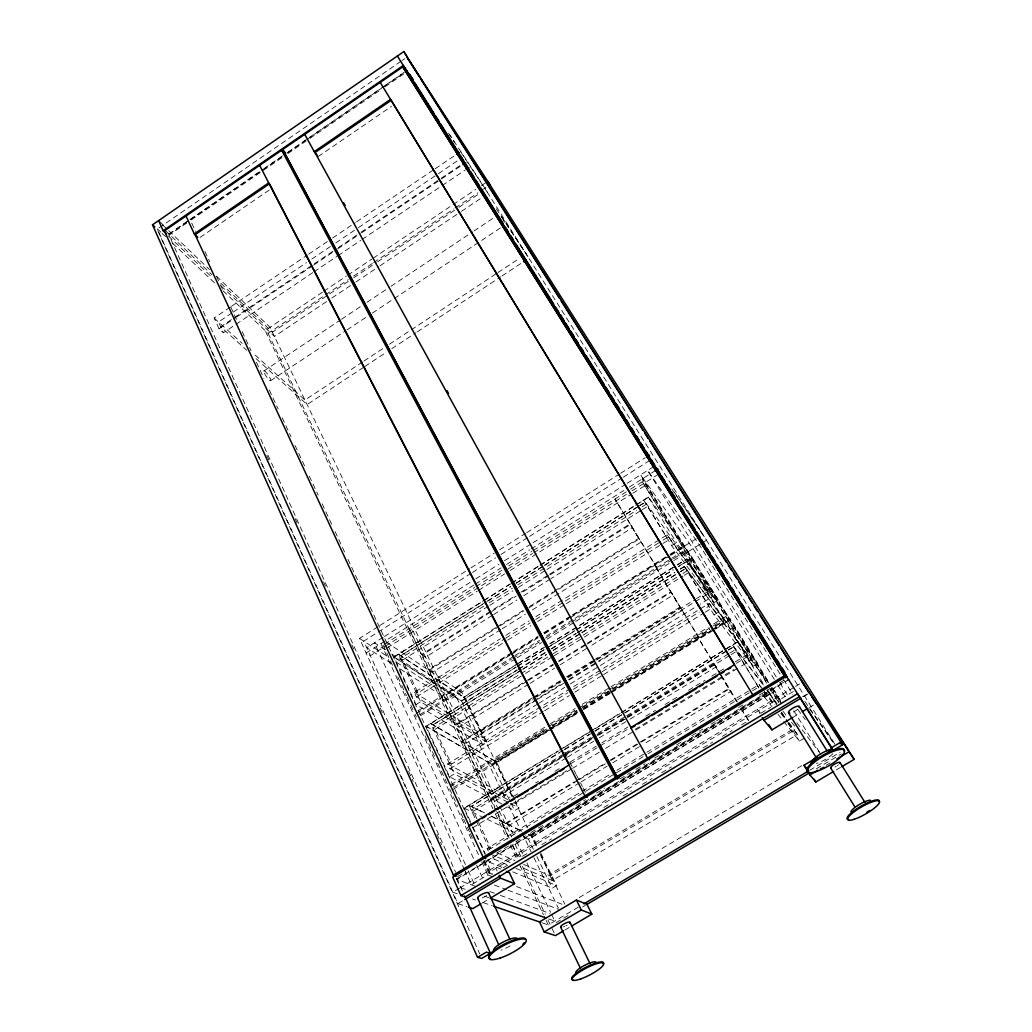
<?xml version="1.0" encoding="UTF-8"?>
<svg xmlns="http://www.w3.org/2000/svg" width="1032" height="1032" viewBox="0 0 1032 1032"><rect width="100%" height="100%" fill="white"/><g stroke="black" fill="none" stroke-linecap="round" stroke-linejoin="round"><path stroke-width="0.75" stroke-dasharray="5 3.75" d="M400.88 61.352L157.148 229.169L479.777 953.994M402.158 60.475L404.712 58.708M168.668 234.122L188.521 220.474M189.849 219.558L262.67 169.519M263.999 168.616L282.536 155.871M287.825 152.233L384.472 85.824M385.8 84.908L406.982 70.357M169.093 234.161L281.981 156.593M287.283 152.942L305.885 140.171M307.214 139.256L381.582 88.159M382.911 87.243L404.157 72.64M186.715 223.041L169.029 235.206L455.628 872.259M281.865 157.677L190.507 220.435L195.616 231.413M287.967 153.484L306.104 141.023M310.013 138.34L381.195 89.436M385.155 86.714L406.298 72.188M200.118 237.373L270.216 189.385M318.204 156.529L391.515 106.348M312.773 272.642L223.415 332.781L219.016 328.834L214.101 318.011L230.084 307.226M231.413 306.323L307.33 255.059M308.671 254.169L327.312 241.578M332.639 237.979L355.279 222.693M356.62 221.79L433.866 169.635M435.194 168.732L455.177 155.239M231.826 312.993L218.5 321.984L223.415 332.781M233.168 312.103L306.478 262.644M311.806 259.058L330.472 246.467M335.8 242.868L357.124 228.485M358.465 227.595L437.104 174.55M438.432 173.647L461.098 158.36M332.975 251.176L220.706 326.834L246.751 350.261M338.315 247.577L359.704 233.168M361.045 232.265L439.903 179.129M441.232 178.239L463.961 162.927M219.016 328.834L235.012 318.062M236.341 317.172L312.309 265.985M313.638 265.095L332.291 252.518M337.632 248.931L360.284 233.658M361.613 232.768L440.251 179.787M441.58 178.884L462.904 164.527M314.102 271.738L336.78 256.491M338.109 255.588L360.787 240.327M362.116 239.437L440.806 186.47M442.135 185.579L464.813 170.319M322.487 292.146L265.16 330.562L492.896 808.675M323.816 291.243L346.468 276.06M347.81 275.17L371.804 259.084M373.132 258.194L451.784 205.471M453.113 204.581L475.765 189.385M481.106 185.812L487.762 181.348M223.015 290.805L268.101 333.336L324.241 295.733M325.57 294.842L348.287 279.62M353.641 276.034L372.346 263.508M373.687 262.605L453.874 208.89M455.215 208L477.932 192.778M483.286 189.204L485.956 187.411M348.365 281.349L272.422 332.201L218.861 281.336M353.692 277.789L376.345 262.618M377.673 261.728L457.615 208.193M458.943 207.303L478.925 193.913M326.538 301.602L274.46 336.445L220.9 285.735M331.878 298.029L350.583 285.516M355.924 281.942L378.628 266.759M379.957 265.856L460.091 212.257M461.42 211.354L482.783 197.06M263.882 370.965L340.16 320.139M341.502 319.249L365.586 303.202M366.928 302.312L389.67 287.154M391.012 286.264L472.643 231.877M473.985 230.987L494.057 217.61M270.758 380.602L345.604 330.846M346.933 329.956L366.979 316.63M372.333 313.083L500.623 227.801M362.606 361.948L304.943 400.029L252.84 352.983M363.948 361.058L384.059 347.784M389.425 344.237L496.689 273.403M498.03 272.512L519.483 258.348M363.574 367.315L307.123 404.557L253.846 356.646M364.915 366.425L386.42 352.235M391.799 348.687L415.999 332.73M417.341 331.84L500.675 276.847M502.016 275.97L522.179 262.657M464.645 870.131L359.497 638.395L378.538 626.36M379.892 625.495L469.689 568.722M471.043 567.858L494.173 553.242M499.617 549.798L525.456 533.454M526.823 532.602L619.329 474.101M620.696 473.249L645.181 457.757M471.134 573.302L363.754 641.143L467.328 868.738M472.488 572.45L495.592 557.848M501.036 554.416L528.216 537.246M529.584 536.382L622.012 477.997M623.367 477.132L650.547 459.962M383.078 637.325L366.708 647.657L390.947 663.125M384.433 636.473L474.436 579.687M475.804 578.836L498.972 564.207M504.429 560.763L531.699 543.567M533.067 542.703L625.792 484.202M627.159 483.35L654.43 466.142M473.843 585.067L366.102 652.972L370.359 655.655L385.13 646.342M475.21 584.202L501.113 567.871M506.57 564.44L529.751 549.824M531.119 548.96L623.857 490.51M629.314 487.065L655.333 470.669M384.407 644.278L474.63 587.427M475.997 586.576L501.875 570.257M508.699 565.975L531.854 551.385M533.209 550.52L629.301 489.981M630.604 489.155L642.356 481.75L684.926 550.108L573.598 619.2M385.336 646.213L502.52 572.412M507.963 568.98L532.486 553.539M533.854 552.675L626.501 494.328M631.945 490.897L659.267 473.701M387.258 647.838L477.352 591.117M478.719 590.252L504.622 573.947M510.079 570.515L631.442 494.109M632.797 493.257L645.065 485.543M486.794 742.085L420.617 701.747L398.352 654.12L465.484 698.329L486.794 742.085L482.641 744.627L416.038 704.598L393.876 656.92L482.847 601.037M484.202 600.185L510.105 583.918M511.459 583.054L538.717 565.936M540.084 565.085L634.125 506.002M635.48 505.151L648.367 497.063L692.459 558.002L678.643 566.568M510.221 584.125L393.979 657.152L461.51 701.051L516.116 667.227M511.575 583.274L538.846 566.155M540.2 565.291L635.609 505.358M636.976 504.506L648.496 497.269M486.162 601.837L400.674 655.797L486.278 602.056M487.53 600.985L510.621 586.473M516.065 583.067L543.232 566M544.586 565.149L638.344 506.286M639.698 505.435L645.271 502.236L639.827 505.641M487.633 601.192L510.737 586.692M516.181 583.286L543.348 566.22M544.715 565.368L638.473 506.493M483.724 606.248L400.416 658.532L402.635 659.99L417.999 692.833L504.197 639.13M489.194 602.817L512.414 588.253M517.87 584.822L636.692 510.247M642.162 506.815L646.251 504.248L667.007 537.711L661.525 541.116M402.635 659.99L488.42 606.171M489.774 605.32L512.93 590.807M518.374 587.389L545.606 570.296M546.96 569.445L640.911 510.518M642.278 509.653L647.722 506.248M495.502 627.766L428.732 669.471L441.502 696.226L445.437 698.741L413.264 631.468L409.24 628.63L421.572 654.456L515.51 595.58M520.966 592.175L548.198 575.108M549.553 574.256L629.881 523.921L632.693 527.481L550.933 578.668M490.303 612.35L422.294 654.959L429.467 669.962L498.882 626.605M491.671 611.486L516.142 596.148M522.953 591.891L548.792 575.701M550.146 574.85L630.397 524.566L639.079 539.039L558.776 589.195M492.328 615.356L425.558 657.165L421.572 654.456M493.696 614.504L516.864 600.005M523.676 595.735L549.566 579.52M496.869 626.914L524.114 609.899M529.571 606.494L552.726 592.02M554.094 591.168L638.576 538.394L641.336 541.89L530.887 610.841M500.236 625.753L523.379 611.305M528.823 607.9L557.409 590.046M500.881 629.559L432.705 672.116L428.732 669.471M502.249 628.707L525.43 614.246M537.504 704.108L482.86 737.687L416.412 696.974L414.284 692.408L500.43 638.718M505.873 635.325L529.106 620.838M535.918 616.607L667.175 534.795L712.377 596.677L700.083 604.223M505.564 638.279L530.19 622.941M535.66 619.535L660.158 541.968M416.412 696.974L506.351 640.975M507.705 640.124L530.874 625.702M537.685 621.457L564.943 604.494M566.297 603.643L661.68 544.251M663.047 543.413L669.858 539.168L712.377 596.677M416.038 704.598L420.617 701.747M671.626 545.644L676.437 542.651L718.401 599.953L714.054 602.624L671.626 545.644L643.658 500.017L688.202 560.634M418.553 710.48L512.349 652.224M513.717 651.373L538.24 636.138M543.683 632.758L570.941 615.833M572.296 614.982L668.891 554.984M670.232 554.158L682.384 546.612L727.96 619.806L714.699 627.908M511.627 653.462L446.017 694.201L394.766 661.151M512.994 652.611L537.595 637.325M544.432 633.08L571.767 616.104M573.134 615.253L668.801 555.835M670.168 554.984L696.149 538.859M416.399 713.318L510.221 655.062M511.588 654.211L538.846 637.286M544.303 633.893L568.838 618.658M570.206 617.82L669.574 556.106M670.916 555.268L683.068 547.721L767.215 683.403M419.934 714.57L513.601 656.429M514.968 655.578L539.517 640.356M546.328 636.125L572.231 620.051M420.476 715.718L511.472 659.267M512.827 658.416L540.11 641.491M545.567 638.098L570.128 622.864M571.483 622.025L672.193 559.538M673.535 558.712L685.609 551.217M515.652 658.674L448.843 700.109L399.023 668.284M517.019 657.823L541.555 642.601M547.012 639.221L574.282 622.296M575.65 621.457L672.451 561.408M673.819 560.57L702.444 542.806M703.811 541.955L706.533 540.265L671.819 488.962M517.071 664.028L463.665 697.116L480.396 731.533L482.202 732.643M518.438 663.176L543.09 647.903M549.927 643.658L675.921 565.601M677.289 564.749L686.873 558.802L708.455 593.529M463.755 697.322L517.174 664.234M518.541 663.383L544.561 647.258M550.043 643.865L676.037 565.794M677.405 564.943L686.989 559.009M393.876 656.92L461.42 700.844L516.013 667.02M517.38 666.182L544.69 649.257M550.146 645.877L574.734 630.655M576.101 629.804L673.058 569.754M678.514 566.362L692.33 557.809L718.401 599.953M517.483 666.375L546.16 648.612M547.528 647.774L574.837 630.849M576.204 630.01L673.174 569.948M501.913 804.018L449.604 776.812L426.1 726.244L517.084 669.923M518.451 669.071L545.863 652.095M551.359 648.702L576.024 633.429M577.404 632.577L674.722 572.321M680.204 568.929L689.183 563.369L730.346 619.252L712.209 630.333M517.2 670.142L426.216 726.476L492.354 764.673L577.585 712.583M518.567 669.304L545.993 652.327M551.475 648.935L576.153 633.648M577.52 632.81L674.864 572.554M680.346 569.161L689.324 563.601M521.728 669.691L433.014 724.89L546.444 654.701M523.095 668.852L546.315 654.482M553.152 650.25L580.487 633.338M581.855 632.487L678.875 572.45M680.243 571.612L685.841 568.451L680.372 571.831M553.281 650.483L580.603 633.558M581.971 632.719L679.004 572.683M547.695 657.074L432.911 728.063L435.091 729.327L451.384 764.157L537.685 711.203M553.165 653.695L581.855 635.944M583.222 635.106L677.508 576.798M682.978 573.418L687.08 570.877L688.447 572.708L708.932 606.132L704.817 608.648M435.091 729.327L524.101 674.296M525.482 673.457L552.868 656.52M554.236 655.681L583.003 637.892M584.37 637.054L682.978 576.088M684.345 575.25L688.447 572.708M532.37 697.877L462.736 740.718L476.294 769.124L480.138 771.252L445.992 699.889L442.057 697.387L455.125 724.787L526.036 681.004M527.404 680.165L553.307 664.169M558.764 660.803L586.034 643.968M587.402 643.117L670.581 591.775L673.212 595.013L589.994 646.355M527.12 681.21L455.847 725.212L463.445 741.144L560.892 681.197M528.5 680.372L553.165 665.137M558.66 661.744L586.073 644.819M587.44 643.981L671.058 592.355L680.282 607.732L596.573 659.242M528.603 684.229L459.034 727.147L455.125 724.787M529.971 683.378L554.532 668.233M559.989 664.866L588.64 647.193M533.725 697.039L561.034 680.243M566.491 676.876L592.433 660.919M593.8 660.08L679.804 607.164L682.41 610.325L599.102 661.551M567.742 676.966L595.193 660.08M480.396 731.533L535.066 697.903M536.434 697.052L561.034 681.92M567.871 677.714L595.206 660.906M596.573 660.067L694.988 599.528M696.355 598.689L707.294 591.955M414.284 692.408L480.822 733.494L563.124 682.887M568.58 679.533L709.9 592.639M536.266 700.173L466.619 743.001L462.736 740.718M537.633 699.335L563.588 683.378M569.045 680.024L597.734 662.389M538.872 703.269L564.827 687.325M570.296 683.958L598.986 666.337M600.353 665.498L698.716 605.062M507.731 799.607L449.926 768.801L447.669 763.951L709.255 603.372L751.451 660.016L739.067 667.511M543.167 707.836L567.832 692.704M573.315 689.35L600.701 672.529M602.082 671.69L699.335 612.015M449.926 768.801L543.271 711.551M544.638 710.713L569.341 695.568M574.837 692.188L602.288 675.354M603.668 674.515L703.876 613.072M705.243 612.221L712.106 608.016L751.451 660.016M449.604 776.812L454.338 773.91L509.086 802.857M714.028 614.866L719.007 611.808L757.733 663.55L753.257 666.259L714.028 614.866L684.319 566.387L725.818 621.728L753.257 666.259M451.036 784.578L549.153 724.567M550.533 723.729L575.275 708.584M582.151 704.379L609.654 687.57M611.021 686.732L708.274 627.25M713.602 623.999L725.612 616.646M450.275 786.629L547.037 727.47M548.418 726.618L577.301 708.958M578.681 708.12L607.564 690.46M608.945 689.621L711.667 626.811M712.996 625.998L726.347 617.833L766.75 683.313M546.689 729.043L494.651 760.855L512.311 797.143M552.172 725.702L576.811 710.635M582.293 707.281L611.047 689.698M612.415 688.873L709.642 629.443M715.112 626.089L724.696 620.232L747.336 656.649M494.767 761.061L546.805 729.263M552.275 725.909L576.927 710.842M582.409 707.488L611.163 689.918M612.531 689.079L709.771 629.649M715.241 626.295L724.825 620.438M453.693 787.416L577.778 711.59M583.274 708.223L612.157 690.576M613.524 689.737L713.37 628.72M426.1 726.244L492.251 764.454L548.637 729.998M550.004 729.16L577.481 712.377M582.977 709.023L609.073 693.065M610.441 692.227L710.713 630.965M712.093 630.126L730.217 619.045L757.733 663.55M583.08 709.229L610.557 692.446M611.937 691.608L710.842 631.171M452.945 789.454L548.147 731.288M549.514 730.45L578.41 712.789M583.918 709.436L610.067 693.465M611.434 692.614L714.092 629.907M715.421 629.094L728.682 620.993M470.36 821.446L464.155 808.095L558.144 750.909M559.512 750.083L589.711 731.714M591.078 730.875L619.897 713.344M621.264 712.506L737.48 641.814L768.182 682.41M464.271 808.34L558.273 751.167M563.756 747.826L589.84 731.959M595.322 728.618L620.026 713.589M621.406 712.751L737.622 642.059M563.188 750.199L471.185 806.469L559.189 752.96M564.568 749.361L589.311 734.32M594.819 730.966L726.799 650.702M728.179 649.863L733.829 646.767L728.321 650.108M564.697 749.606L593.568 732.049M594.948 731.211L726.954 650.947M563.446 754.186L471.289 810.184L473.417 811.216L490.845 848.459L584.68 791.918M564.814 753.347L590.949 737.467M597.825 733.288L625.34 716.569M626.708 715.731L728.489 653.888M729.869 653.05L735.364 649.708L758.559 687.131L648.16 753.657M498.546 809.746L480.719 772.478L476.887 770.362L490.768 799.465L565.136 754.289M566.516 753.45L595.425 735.881M596.806 735.042L625.727 717.472M627.095 716.634L713.86 663.924L716.298 666.801L629.533 719.485M591.878 738.822L491.464 799.826L494.844 806.908M597.386 735.481L626.269 717.937M627.637 717.098L714.299 664.453L729.082 689.092L641.104 742.24M473.417 811.216L591.929 739.222M598.818 735.042L626.372 718.298M627.753 717.459L729.727 655.501M731.108 654.675L736.616 651.321M566.181 757.952L494.573 801.438L490.768 799.465M567.561 757.114L593.722 741.221M599.231 737.88L628.153 720.323M513.678 796.304L517.806 793.802M535.698 782.953L538.459 781.276M554.971 771.265L560.466 767.924M570.103 762.08L596.251 746.226M601.759 742.885L627.908 727.031M645.8 716.169L655.436 710.326M665.059 704.482L678.824 696.136M688.46 690.292L704.972 680.282M711.861 676.102L725.612 667.756M735.248 661.912L746.265 655.243M570.309 763.977L629.352 728.179M736.358 663.305L748.819 655.746M472.708 827.754L571.109 768.143M635.17 729.327L734.113 669.381M571.199 769.188L514.787 803.36L513.175 800.058M572.579 768.363L600.095 751.696M605.603 748.355L634.499 730.849M635.867 730.024L737.687 668.349M507.563 806.959L514.633 810.636L518.903 808.043L515.407 800.871M509.163 838.01L502.945 824.968L574.514 781.727M575.882 780.902L604.791 763.435M610.286 760.107L728.644 688.589L731.017 691.337L642.949 744.524M577.868 780.45L503.629 825.303L495.515 808.314M579.236 779.624L605.358 763.848M610.854 760.519L639.724 743.079M579.636 782.746L506.699 826.8L502.945 824.968M581.016 781.921L607.164 766.131M612.673 762.803L641.569 745.349M488.33 851.129L487.13 848.536L611.37 773.626M616.865 770.323L759.088 684.577L763.035 689.621M586.06 791.08L615.046 773.613M616.427 772.787L646.78 754.495M457.615 876.658L465.677 871.808M496.74 853.116L510.414 844.886M515.884 841.596L525.443 835.843M530.912 832.553L544.586 824.323M554.158 818.557L563.73 812.803M576.037 805.399L585.608 799.632M596.612 793.015L604.894 788.035M619.987 778.941L630.604 772.555M635.918 769.356L645.206 763.77M654.649 758.081L664.273 752.289M676.657 744.833L683.545 740.692M691.788 735.726L702.805 729.108M711.061 724.142L715.189 721.652M716.556 720.826L724.812 715.86M738.577 707.578L744.072 704.263M759.178 695.181L770.078 688.615M779.624 682.874L785.081 679.585M456.957 878.774L788.603 679.25M789.325 679.404L456.737 879.483L475.3 886.256L467.986 870.195M531.145 835.881L769.304 692.653M487.955 859.282L489.31 862.197L494.212 859.243L508.737 865.358M762.583 694.136L764.248 696.858L769.446 693.736L777.122 703.656M459.653 888.113L452.816 892.216L457.357 893.777M456.454 878.838L460.414 887.662L794.163 687.235M795.53 686.409L799.645 683.945M483.092 861.243L488.446 872.814L776.851 699.683L778.941 702.405L770.569 688.834M484.292 860.391L491.709 876.413L487.813 874.891L471.314 884.798L465.316 871.588M771.356 687.867L778.954 700.16L793.814 691.247M503.319 867.757L510.182 863.642M522.553 856.225L529.442 852.084M541.852 844.64L551.488 838.861M562.517 832.244L570.786 827.277M581.816 820.672L590.085 815.706M603.862 807.437L612.144 802.47M623.16 795.866L631.429 790.899M642.459 784.281L652.108 778.489M661.757 772.71L671.406 766.918M683.803 759.475L690.705 755.347M703.102 747.903L712.751 742.111M722.4 736.319L732.049 730.54M741.698 724.748L748.587 720.62L740.408 706.984M761.01 713.164L770.659 707.372M802.561 696.871L806.676 694.407M160.966 232.265L157.445 228.962L457.911 903.671L463.407 900.381M803.76 696.484L807.875 694.02M482.318 902.961L489.039 898.949M792.692 717.459L799.607 713.331M809.282 707.552L813.422 705.075M540.768 855.657L549.798 874.22L792.112 729.688L793.066 730.901M523.688 864.403L550.017 875.833L794.614 729.985L797.401 734.513L552.301 880.528L520.192 866.816M512.711 871.859L552.21 888.178L556.635 885.546L541.078 853.593M783.765 721.458L799.374 741.131L804.018 738.37M579.171 897.582L802.522 765.267M578.346 907.141L548.276 924.93L544.122 916.21M809.63 770.349L840.1 752.315M556.145 922.608L568.219 915.474M582.59 906.973L585.35 905.335M816.364 768.763L841.364 753.979M826.077 765.344L830.115 762.958M564.891 930.038L570.283 926.865M836.359 769.872L840.474 767.447M835.017 766.957L836.243 766.286M565.846 925.859L567.032 925.214M457.911 903.671L466.916 906.612M472.514 898.975L475.546 900.007M483.118 902.6L492.212 905.722M542.213 922.853L549.359 925.304M460.414 887.662L466.412 889.778M484.382 896.137L488.884 897.737M548.805 918.944L554.803 921.073L551.32 913.81M489.8 891.545L494.315 893.183M500.327 895.376L549.914 913.475M494.418 885.069L506.441 889.623M507.95 890.19L559.034 909.514M516.542 886.514L564.065 905.064M488.446 872.814L492.328 874.349L485.659 859.966M500.843 869.086L495.192 866.777L497.179 871.047M489.31 862.197L503.938 868.234M515.987 868.415L556.635 885.546M489.542 853.709L511.433 863.074M487.13 848.536L490.045 849.8M497.36 852.974L514.916 860.598M488.755 847.556L490.845 848.459M549.798 874.22L551.488 874.955M519.935 856.496L517.471 855.399L511.937 843.802M464.155 808.095L481.415 816.609M487.014 819.124L517.109 833.83M524.14 837.042L528.539 839.338L774.864 691.234L771.859 687.222M484.55 812.842L468.954 805.179L490.135 850.51M491.645 816.312L521.418 830.941M528.513 834.424L532.757 836.501L537.762 846.782M469.07 805.424L484.666 813.074M491.748 816.557L521.534 831.173M528.616 834.643L532.873 836.733M510.479 803.593L518.903 808.043M447.669 763.951L509.808 797.426M449.23 762.996L451.384 764.157M430.834 723.613L496.547 762.106M415.806 691.466L417.999 692.833M359.497 638.395L388.019 656.803M385.104 649.734L374.435 642.781L473.83 859.153M391.76 654.082L455.757 695.826L505.99 799.787M398.455 654.34L465.587 698.522M386.355 642.11L461.678 692.149L512.22 796.007M214.101 318.011L242.185 343.372M162.127 233.374L165.649 236.689M172.666 243.32L215.985 284.174M168.513 236.135L212.747 278.021M165.301 230.471L211.87 274.705M159.779 221.686L163.224 224.976M162.927 225.182L167.584 229.62M168.745 230.729L209.509 269.571M216.488 276.228L270.062 327.273L499.101 804.921M748.587 720.62L739.725 707.062M760.365 713.009L757.307 709.358L759.81 713.473M764.248 696.858L772.052 706.688M777.909 714.067L782.785 720.22M757.372 685.609L758.559 687.131M764.015 690.885L774.877 704.753M781.779 713.589L787.7 721.149M788.693 722.413L794.614 729.985M764.106 692.059L773.897 704.546M780.76 713.28L787.609 722.026M788.59 723.277L797.401 734.513M782.888 711.087L787.687 717.292M791.531 722.245L796.33 728.45M763.409 684.977L732.423 644.897L759.255 688.679M767.279 689.982L776.954 704.74M732.565 645.129L763.538 685.196M767.408 690.214L770.311 693.968M778.954 700.16L781.031 702.882L771.73 687.841M796.859 722.813L820.917 754.379M707.604 604.391L708.932 606.132M684.461 566.607L725.947 621.935M665.576 535.789L667.007 537.711M797.762 709.423L805.27 719.639M809.81 709.345L834.591 744.511M804.831 701.45L834.914 744.253L482.641 184.78L449.887 135.05M674.309 492.225L702.973 534.615M501.397 216.41L526.191 253.911M496.211 208.786L528.9 258.232M448.481 133.141L454.673 142.519M460.788 152.001L488.136 193.487M501.578 217.288L502.403 218.578M502.984 219.726L503.822 221.029M503.268 219.906L504.803 222.332M780.128 674.077L699.27 544.767L647.619 470.437L776.58 677.482M783.533 679.52L792.899 694.497M779.973 682.939L788.461 696.561M774.348 679.43L693.053 548.624L640.614 474.849L768.814 682.165M777.728 684.887L786.191 698.509M793.814 710.777L819.214 751.657M780.695 700.663L774.722 691.014L528.436 839.106L533.415 849.388M772.194 687.622L780.618 701.257M768.35 682.371L642.239 478.913L767.989 682.41M642.356 481.75L682.384 546.612M770.117 688.77L776.851 699.683M688.073 560.441L714.054 602.624M781.624 712.325L787.352 721.613M788.164 722.942L799.374 741.131M776.541 704.404L769.163 692.433L531.041 835.662L536.601 847.078M781.456 712.39L787.184 721.703M788.009 723.032L792.112 729.688M648.367 497.063L676.437 542.651M689.183 563.369L719.007 611.808M737.48 641.814L764.415 685.571M767.769 691.014L769.446 693.736M667.175 534.795L669.858 539.168M709.255 603.372L712.106 608.016M759.088 684.577L760.61 687.067M721.2 674.98L696.987 635.789L720.001 674.167M721.587 675.625L737.403 701.979M720.813 675.534L736.435 701.579M564.685 752.225L566.903 756.508M569.857 762.235L576.088 774.284M576.514 775.109L582.422 786.552M583.157 787.984L587.595 796.562M514.71 799.439L496.431 761.9L430.718 723.38L454.338 773.91M515.02 801.787L527.662 827.754M530.461 833.521L537.478 847.943M540.291 853.709L564.852 904.2M480.822 733.494L482.86 737.687M550.017 875.833L552.301 880.528M461.42 700.844L482.641 744.627M492.251 764.454L510.453 802.019M511.15 803.451L514.633 810.636M536.898 856.573L552.21 888.178M508.789 805.553L521.341 831.547M522.05 832.992L531.119 851.761M533.905 857.54L558.325 908.07M499.798 806.379L513.73 835.417M516.516 841.222L523.469 855.734M526.952 862.997L550.624 912.353M499.23 811.178L511.575 836.978M514.968 844.086L521.173 857.05M268.101 333.336L509.202 838.655M511.975 844.473L518.206 857.54M522.373 866.248L545.231 914.171M548.005 919.976L550.082 924.337M552.107 928.594L554.12 932.799M495.67 814.48L507.434 839.184M510.195 845.002L517.122 859.54M519.896 865.345L543.425 914.752M492.857 856.328L494.212 859.243M473.069 827.264L485.246 853.464M204.904 251.408L209.651 261.625M216.423 276.215L219.816 283.516M220.384 284.729L223.88 292.262M230.665 306.852L236.767 319.985M242.185 331.659L251.008 350.635M256.426 362.309L263.882 378.357M269.313 390.032L278.124 408.995M282.188 417.754L291.011 436.717M295.075 445.476L305.24 467.354M309.303 476.113L318.14 495.102M322.19 503.835L332.368 525.727M335.077 531.557L345.281 553.539M348.003 559.383L471.56 825.278M472.23 826.735L485.195 854.638M483.853 860.585L490.626 875.201M383.104 645.103L392.457 665.33M397.797 676.889L401.138 684.113M401.809 685.545L406.492 695.658M407.163 697.103L413.845 711.551M415.045 714.157L416.386 717.047M425.042 735.777L435.04 757.385M437.71 763.151L447.707 784.759M449.617 788.887L457.653 806.25M460.994 813.487L463.007 817.821M463.678 819.279L469.702 832.295M470.373 833.74L473.714 840.977M380.963 643.607L479.029 855.863M481.738 861.72L487.813 874.891M476.513 865.01L483.234 879.625M266.798 455.499L268.772 459.911M295.165 518.644L297.139 523.043M323.532 581.777L325.506 586.189M351.899 644.923L353.873 649.322M380.266 708.055L383.556 715.395M408.633 771.201L413.239 781.469M436.988 834.333L441.606 844.615M456.789 878.387L462.723 891.596M838.423 764.764A5.405 1.367 -30.1 0 1 837.404 765.538M564.62 926.439A5.25 1.303 -27.2 0 1 563.446 926.904M486.653 895.492A6.089 1.729 -26.4 0 1 485.453 896.305L484.085 897.066A6.089 1.729 -26.4 0 1 479.983 898.575M510.079 945.918A13.223 3.341 -26.6 0 1 501.023 950.124M797.646 709.242A6.269 1.845 -30.3 0 1 795.156 711.061L793.737 711.848A6.269 1.845 -30.3 0 1 791.028 712.931M832.889 753.734A13.622 3.573 -30.1 0 1 816.402 763.487M698.793 637.634L654.727 565.33L698.793 637.634M656.752 567.587L614.956 499.024L656.752 567.587M264.437 373.236A5.947 1.2 55.6 0 0 270.487 380.743A5.947 1.2 55.6 0 0 267.03 373.39A5.947 1.2 55.6 0 0 264.437 373.236"/><path stroke-width="1.5" d="M464.697 896.008L490.432 953.271L481.738 958.406L477.558 957.361L152.517 224.808L403.796 51.6L407.279 56.953M158.631 220.59L163.159 230.716L403.318 65.506L406.814 70.808M617.923 778.309L285.735 155.019L281.671 150.208L164.423 230.845L453.396 875.097L456.208 876.142M618.916 778.192L616.788 776.696L282.613 149.55L402.79 66.886L785.597 677.405M186.005 215.998L194.3 233.89L268.707 182.883M317.405 155.535L314.257 151.665L390.548 99.382M456.505 154.336L459.175 152.543M462.904 164.527L465.574 162.734M466.142 169.416L468.812 167.623M523.534 261.78L526.217 260M646.535 456.905L649.257 455.177M655.217 470.734L657.952 469.018M569.019 765.022L468.618 825.884L483.131 857.192L485.827 858.314M734.462 664.711L630.72 727.612L647.515 758.185L649.515 759.771M478.99 820.401L469.367 826.232L195.125 234.69L269.468 183.748L568.916 764.003M481.738 818.737L485.853 816.235M488.6 814.571L494.096 811.242M496.844 809.578L507.834 802.909M510.582 801.245L514.697 798.755M517.445 797.078L528.436 790.422M531.183 788.758L536.679 785.429M539.426 783.765L543.554 781.263M546.302 779.599L557.293 772.929M560.041 771.265L564.156 768.776M635.377 725.599L631.287 728.076L314.979 152.555L391.205 100.323L734.062 663.886M638.098 723.948L649.012 717.33M651.734 715.679L662.634 709.074M665.369 707.41L669.458 704.933M672.18 703.282L683.094 696.664M685.816 695.013L696.729 688.409M699.451 686.757L703.54 684.268M706.262 682.616L717.176 676.012M719.897 674.36L723.987 671.871M728.076 669.394L730.811 667.743M453.396 875.097L615.472 777.483L617.613 778.979M616.788 776.696L784.346 675.792L785.739 677.779M786.513 676.27L452.726 877.226L460.943 895.57L465.148 897.002L799.516 696.626L797.478 693.749L460.943 895.57M464.774 899.556L500.494 878.155L514.555 883.689L490.381 898.15M762.3 717.588L763.964 720.323L801.013 698.135M480.977 903.761L472.914 908.586L468.412 907.115M763.964 720.323L771.975 729.843L792.692 717.459M802.367 711.68L807.888 708.378M477.558 957.361L486.304 952.188L490.432 953.271M831.366 747.761L840.745 742.202L842.525 744.807L833.198 750.316L831.366 747.761L397.372 56.025M571.625 926.065L591.839 914.146L587.002 904.367L576.424 900.033L539.478 921.911L544.212 931.922L555.461 935.598L563.537 930.838M833.624 771.484L815.835 781.985L809.888 774.916L803.98 765.254L817.409 757.294M828.154 750.935L832.179 748.548M840.229 743.775L842.925 742.189L854.148 759.384L841.841 766.647M583.88 903.864L808.288 771.136M586.744 904.522L809.449 772.852M544.212 931.922L581.326 909.992L591.839 914.146M809.888 774.916L817.976 770.13M836.862 758.972L849.001 751.786M493.722 906.238L540.691 922.337M490.381 898.266L545.812 917.887M506.48 871.395L509.305 872.556L514.555 883.689M587.208 797.284L584.938 795.878L259.651 165.339M152.517 224.808L154.826 226.988M163.159 230.716L166.616 233.98M194.3 233.89L197.873 237.386M282.613 149.55L285.658 153.162M803.98 765.254L808.017 770.091M802.354 682.307L848.175 749.954M811.849 697.039L816.183 703.424M409.627 74.368L413.161 79.722M489.968 184.728L406.956 57.173L419.018 76.239M487.762 181.348L854.148 759.384M878.942 800.471L879.419 801.232M403.796 51.6L842.525 744.807M420.733 78.961L559.434 298.235M561.15 300.957L642.988 430.344M644.716 433.066L648.16 438.523M649.876 441.245L726.554 562.453M728.269 565.188L731.714 570.632M733.442 573.353L736.887 578.797M738.602 581.519L747.22 595.142M748.948 597.863L752.393 603.32M754.108 606.042L757.565 611.486M760.145 615.575L779.096 645.542M780.824 648.264L809.243 693.207M843.75 749.387L844.305 750.251M409.756 74.768L413.187 80.225M414.89 82.96L433.737 112.965M435.452 115.687L438.871 121.144M440.587 123.879L458.569 152.517M460.272 155.251L463.703 160.708M465.419 163.43L468.838 168.887M470.553 171.609L473.972 177.065M475.688 179.8L479.119 185.257M480.822 187.979L503.087 223.441M505.654 227.543L508.234 231.632M510.801 235.722L513.368 239.811M515.936 243.9L553.603 303.924M556.183 308.013L558.751 312.103M560.453 314.837L563.885 320.294M565.601 323.016L569.019 328.473M570.735 331.195L574.166 336.651M575.869 339.386L578.436 343.475M581.016 347.565L583.583 351.654M586.15 355.756L604.133 384.394M605.836 387.129L609.267 392.573M610.983 395.308L614.401 400.764M616.117 403.486L619.535 408.943M621.251 411.678L624.683 417.134M626.385 419.856L628.965 423.946M631.532 428.048L634.1 432.137M636.667 436.226L639.234 440.316M640.949 443.05L644.368 448.507M646.084 451.229L649.515 456.686M651.218 459.408L654.649 464.864M656.365 467.599L659.783 473.056M661.499 475.778L664.918 481.235M666.633 483.969L670.065 489.426M671.768 492.148L675.199 497.605M676.915 500.327L678.617 503.061M681.197 507.151L683.764 511.24M686.332 515.342L689.75 520.799M691.466 523.521L694.897 528.977M696.6 531.699L700.031 537.156M701.747 539.891L705.166 545.347M706.881 548.069L710.3 553.526M712.016 556.261L715.447 561.718M717.15 564.44L724 575.353M726.58 579.442L729.147 583.532M731.714 587.621L734.281 591.723M736.848 595.812L739.415 599.902M741.982 603.991L744.549 608.093M747.129 612.182L749.696 616.272M752.264 620.361L774.529 655.823M777.096 659.912L779.663 664.015M782.23 668.104L784.797 672.193M406.866 70.898L786.977 676.644M798.962 695.749L833.198 750.316M839.945 762.48L864.984 802.406M402.79 66.886L784.346 675.792M799.271 706.404L826.903 750.638M830.683 768.014L854.728 806.663M788.577 712.893L816.815 758.546M814.183 779.276L815.835 781.985M380.228 82.418L752.767 694.807M768.711 724.477L771.975 729.843M343.656 202.788L345.204 205.613M446.985 390.599L448.533 393.424M304.737 134.341L314.257 151.665M281.671 150.208L615.472 777.483M576.424 900.033L581.326 909.992M569.961 922.298L590.007 963.617M560.621 927.084L580.526 968.506M572.979 980.336L572.605 979.549A17.802 3.87 -27.4 0 1 586.253 967.074A17.802 3.87 -27.4 0 1 603.139 963.991M499.166 875.317L500.494 878.155M488.562 892.848L509.718 938.927M477.713 898.356L498.688 944.564M490.484 959.515L490.071 958.599A20.705 5.186 -26.7 0 1 502.352 945.093A20.705 5.186 -26.7 0 1 525.727 939.12M839.777 763.37A5.405 1.367 -30.1 0 0 835.61 763.525L834.372 764.209A5.405 1.367 -30.1 0 0 831.095 768.195M869.537 810.494A18.331 4.076 -29.9 0 1 866.906 812.158M848.523 819.472A18.331 4.076 -29.9 0 1 860.611 806.405A18.331 4.076 -29.9 0 1 878.993 801.658M850.91 811.707A11.713 2.632 -30 0 1 859.488 804.405A11.713 2.632 -30 0 1 870.466 800.264M569.6 923.214A5.25 1.303 -27.2 0 0 569.058 922.028A5.25 1.303 -27.2 0 0 564.736 923.511L563.537 924.169A5.25 1.303 -27.2 0 0 561.537 927.342M576.398 973.073A11.378 2.503 -27.4 0 1 583.802 965.784A11.378 2.503 -27.4 0 1 596.083 962.327M478.151 898.64A6.089 1.729 -26.4 0 1 480.822 894.899L482.202 894.125A6.089 1.729 -26.4 0 1 488.613 893.325M524.372 942.68A20.705 5.186 -26.7 0 1 522.863 944.267M493.696 950.588A13.223 3.341 -26.6 0 1 503.913 941.661A13.223 3.341 -26.6 0 1 517.329 938.681M799.155 707.539A6.269 1.845 -30.3 0 0 794.111 707.436L792.679 708.236A6.269 1.845 -30.3 0 0 788.667 711.758A6.269 1.845 -30.3 0 0 789.919 713.164M823.91 767.253A21.324 5.534 -30.1 0 1 820.35 768.917M808.624 771.82A21.324 5.534 -30.1 0 1 822.001 755.747A21.324 5.534 -30.1 0 1 843.944 750.935M811.41 763.525A13.622 3.573 -30.1 0 1 817.963 755.605A13.622 3.573 -30.1 0 1 832.218 749.129M854.006 819.343A18.331 4.076 -29.9 0 0 879.483 802.419A18.331 4.076 -29.9 0 0 857.231 809.591A18.331 4.076 -29.9 0 0 854.006 819.343M580.926 978.852A17.802 3.87 -27.4 0 0 603.772 963.527A17.802 3.87 -27.4 0 0 579.017 972.312A17.802 3.87 -27.4 0 0 580.926 978.852M500.288 957.98A20.717 5.173 -26.7 0 0 526.139 940.036A20.717 5.173 -26.7 0 0 496.431 949.904A20.717 5.173 -26.7 0 0 500.288 957.98M815.125 771.91A21.337 5.521 -30.1 0 0 844.499 751.799A21.337 5.521 -30.1 0 0 818.118 759.449A21.337 5.521 -30.1 0 0 815.125 771.91"/></g></svg>
